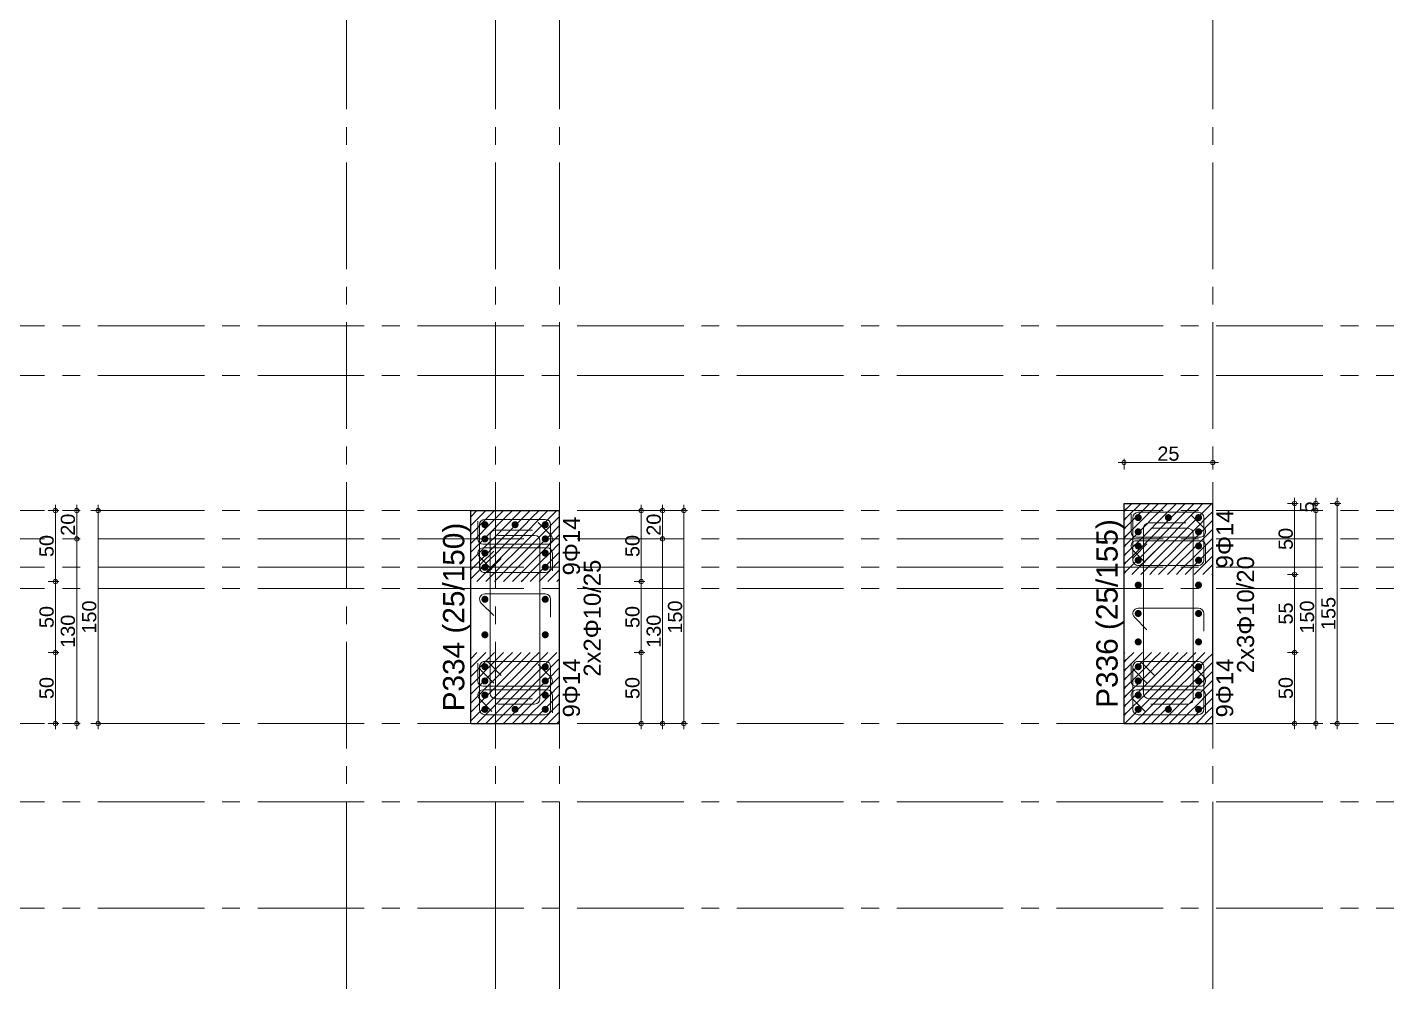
# Model space of a CAD drawing. Header units: millimetres. Extents: x 2232 to 85269, y -3593 to 5869.
# Drawn here: x 33487 to 34444, y 3116 to 3788 of the extents above; entities that cross this region are included whole.
import ezdxf

# ---------------------------------------------------------------- set-up
doc = ezdxf.new("R2010")
doc.units = ezdxf.units.MM
doc.linetypes.add('CENTER2', pattern=[112.5, 75, -12.5, 12.5, -12.5])
doc.linetypes.add('DASHDOT2', pattern=[12.7, 6.35, -3.175, 0, -3.175])
doc.layers.add('aks', color=251, linetype='DASHDOT2', lineweight=35)
for name, color, linetype in [('Donatı Yazısı', 7, 'Continuous'), ('Donatı Çizgisi', 7, 'Continuous'), ('Kolon', 7, 'Continuous'), ('Ölçülendirme', 7, 'Continuous')]:
    doc.layers.add(name, color=color, linetype=linetype)
doc.styles.add('arial_1_18', font='arial.ttf', dxfattribs={"height": 0.2})

# ---------------------------------------------------------------- blocks, each defined once
blk = doc.blocks.new('IDE999Entity6996')
at = {"layer": 'aks', "color": 250, "linetype": 'CENTER2', "lineweight": 5}
for points in [[(24980.63, 200), (24980.63, 2530)], [(24980.63, -100), (24980.63, 200)]]:
    blk.add_lwpolyline(points, dxfattribs=at)
blk = doc.blocks.new('IDE999Entity7003')
at = {"layer": 'aks', "color": 250, "linetype": 'CENTER2', "lineweight": 5}
for points in [[(25485.63, 200), (25485.63, 2530)], [(25485.63, -100), (25485.63, 200)]]:
    blk.add_lwpolyline(points, dxfattribs=at)
blk = doc.blocks.new('IDE999Entity7004')
at = {"layer": 'aks', "color": 250, "linetype": 'CENTER2', "lineweight": 5}
for points in [[(24875.63, 200), (24875.63, 2530)], [(24875.63, -100), (24875.63, 200)]]:
    blk.add_lwpolyline(points, dxfattribs=at)
blk = doc.blocks.new('IDE999Entity7005')
at = {"layer": 'aks', "color": 250, "linetype": 'CENTER2', "lineweight": 5}
for points in [[(25025.63, 200), (25025.63, 2530)], [(25025.63, -100), (25025.63, 200)]]:
    blk.add_lwpolyline(points, dxfattribs=at)
blk = doc.blocks.new('IDE999Entity7019')
at = {"layer": 'aks', "color": 250, "linetype": 'CENTER2', "lineweight": 5}
blk.add_lwpolyline([(24025.63, 610), (27285.63, 610)], dxfattribs=at)
blk = doc.blocks.new('IDE999Entity7020')
at = {"layer": 'aks', "color": 250, "linetype": 'CENTER2', "lineweight": 5}
blk.add_lwpolyline([(24025.63, 460), (27285.63, 460)], dxfattribs=at)
blk = doc.blocks.new('IDE999Entity7021')
at = {"layer": 'aks', "color": 250, "linetype": 'CENTER2', "lineweight": 5}
blk.add_lwpolyline([(24025.63, 480), (27285.63, 480)], dxfattribs=at)
blk = doc.blocks.new('IDE999Entity7022')
at = {"layer": 'aks', "color": 250, "linetype": 'CENTER2', "lineweight": 5}
blk.add_lwpolyline([(24025.63, 440), (27285.63, 440)], dxfattribs=at)
blk = doc.blocks.new('IDE999Entity7023')
at = {"layer": 'aks', "color": 250, "linetype": 'CENTER2', "lineweight": 5}
blk.add_lwpolyline([(24025.63, 575), (27285.63, 575)], dxfattribs=at)
blk = doc.blocks.new('IDE999Entity7024')
at = {"layer": 'aks', "color": 250, "linetype": 'CENTER2', "lineweight": 5}
blk.add_lwpolyline([(24025.63, 425), (27285.63, 425)], dxfattribs=at)
blk = doc.blocks.new('IDE999Entity7025')
at = {"layer": 'aks', "color": 250, "linetype": 'CENTER2', "lineweight": 5}
blk.add_lwpolyline([(24025.63, 330), (27285.63, 330)], dxfattribs=at)
blk = doc.blocks.new('IDE999Entity7026')
at = {"layer": 'aks', "color": 250, "linetype": 'CENTER2', "lineweight": 5}
blk.add_lwpolyline([(24025.63, 275), (27285.63, 275)], dxfattribs=at)
blk = doc.blocks.new('IDE999Entity7027')
at = {"layer": 'aks', "color": 250, "linetype": 'CENTER2', "lineweight": 5}
blk.add_lwpolyline([(24025.63, 200), (27285.63, 200)], dxfattribs=at)

msp = doc.modelspace()

# ---------------------------------------------------------------- hatches: boundary and pattern name
at = {"layer": 'Donatı Çizgisi', "linetype": 'Continuous', "lineweight": 5}
h = msp.add_hatch(color=5, dxfattribs=at)
edge = h.paths.add_edge_path(flags=0)
edge.add_arc((33809.23, 3438.17), 2.5, 0, 360)
h = msp.add_hatch(color=5, dxfattribs=at)
edge = h.paths.add_edge_path(flags=0)
edge.add_arc((33830.48, 3438.17), 2.5, 0, 360)
h = msp.add_hatch(color=5, dxfattribs=at)
edge = h.paths.add_edge_path(flags=0)
edge.add_arc((33851.73, 3438.17), 2.5, 0, 360)
h = msp.add_hatch(color=5, dxfattribs=at)
edge = h.paths.add_edge_path(flags=0)
edge.add_arc((34269.23, 3443.17), 2.5, 0, 360)
h = msp.add_hatch(color=5, dxfattribs=at)
edge = h.paths.add_edge_path(flags=0)
edge.add_arc((34290.48, 3443.17), 2.5, 0, 360)
h = msp.add_hatch(color=5, dxfattribs=at)
edge = h.paths.add_edge_path(flags=0)
edge.add_arc((34311.73, 3443.17), 2.5, 0, 360)
h = msp.add_hatch(color=5, dxfattribs=at)
edge = h.paths.add_edge_path(flags=0)
edge.add_arc((33809.23, 3428.17), 2.5, 0, 360)
h = msp.add_hatch(color=5, dxfattribs=at)
edge = h.paths.add_edge_path(flags=0)
edge.add_arc((33851.73, 3428.17), 2.5, 0, 360)
h = msp.add_hatch(color=5, dxfattribs=at)
edge = h.paths.add_edge_path(flags=0)
edge.add_arc((34269.23, 3433.17), 2.5, 0, 360)
h = msp.add_hatch(color=5, dxfattribs=at)
edge = h.paths.add_edge_path(flags=0)
edge.add_arc((34311.73, 3433.17), 2.5, 0, 360)
h = msp.add_hatch(color=5, dxfattribs=at)
edge = h.paths.add_edge_path(flags=0)
edge.add_arc((33809.23, 3418.17), 2.5, 0, 360)
h = msp.add_hatch(color=5, dxfattribs=at)
edge = h.paths.add_edge_path(flags=0)
edge.add_arc((33851.73, 3418.17), 2.5, 0, 360)
h = msp.add_hatch(color=5, dxfattribs=at)
edge = h.paths.add_edge_path(flags=0)
edge.add_arc((34269.23, 3423.17), 2.5, 0, 360)
h = msp.add_hatch(color=5, dxfattribs=at)
edge = h.paths.add_edge_path(flags=0)
edge.add_arc((34311.73, 3423.17), 2.5, 0, 360)
h = msp.add_hatch(color=5, dxfattribs=at)
edge = h.paths.add_edge_path(flags=0)
edge.add_arc((33809.23, 3408.17), 2.5, 0, 360)
h = msp.add_hatch(color=5, dxfattribs=at)
edge = h.paths.add_edge_path(flags=0)
edge.add_arc((33851.73, 3408.17), 2.5, 0, 360)
h = msp.add_hatch(color=5, dxfattribs=at)
edge = h.paths.add_edge_path(flags=0)
edge.add_arc((34269.23, 3413.17), 2.5, 0, 360)
h = msp.add_hatch(color=5, dxfattribs=at)
edge = h.paths.add_edge_path(flags=0)
edge.add_arc((34311.73, 3413.17), 2.5, 0, 360)
h = msp.add_hatch(color=5, dxfattribs=at)
edge = h.paths.add_edge_path(flags=0)
edge.add_arc((34269.23, 3395.67), 2.5, 0, 360)
h = msp.add_hatch(color=5, dxfattribs=at)
edge = h.paths.add_edge_path(flags=0)
edge.add_arc((34311.73, 3395.67), 2.5, 0, 360)
h = msp.add_hatch(color=5, dxfattribs=at)
edge = h.paths.add_edge_path(flags=0)
edge.add_arc((33809.23, 3385.67), 2.5, 0, 360)
h = msp.add_hatch(color=5, dxfattribs=at)
edge = h.paths.add_edge_path(flags=0)
edge.add_arc((33851.73, 3385.67), 2.5, 0, 360)
h = msp.add_hatch(color=5, dxfattribs=at)
edge = h.paths.add_edge_path(flags=0)
edge.add_arc((34269.23, 3375.67), 2.5, 0, 360)
h = msp.add_hatch(color=5, dxfattribs=at)
edge = h.paths.add_edge_path(flags=0)
edge.add_arc((34311.73, 3375.67), 2.5, 0, 360)
h = msp.add_hatch(color=5, dxfattribs=at)
edge = h.paths.add_edge_path(flags=0)
edge.add_arc((33809.23, 3360.67), 2.5, 0, 360)
h = msp.add_hatch(color=5, dxfattribs=at)
edge = h.paths.add_edge_path(flags=0)
edge.add_arc((33851.73, 3360.67), 2.5, 0, 360)
h = msp.add_hatch(color=5, dxfattribs=at)
edge = h.paths.add_edge_path(flags=0)
edge.add_arc((34269.23, 3355.67), 2.5, 0, 360)
h = msp.add_hatch(color=5, dxfattribs=at)
edge = h.paths.add_edge_path(flags=0)
edge.add_arc((34311.73, 3355.67), 2.5, 0, 360)
h = msp.add_hatch(color=5, dxfattribs=at)
edge = h.paths.add_edge_path(flags=0)
edge.add_arc((33809.23, 3338.17), 2.5, 0, 360)
h = msp.add_hatch(color=5, dxfattribs=at)
edge = h.paths.add_edge_path(flags=0)
edge.add_arc((33851.73, 3338.17), 2.5, 0, 360)
h = msp.add_hatch(color=5, dxfattribs=at)
edge = h.paths.add_edge_path(flags=0)
edge.add_arc((34269.23, 3338.17), 2.5, 0, 360)
h = msp.add_hatch(color=5, dxfattribs=at)
edge = h.paths.add_edge_path(flags=0)
edge.add_arc((34311.73, 3338.17), 2.5, 0, 360)
h = msp.add_hatch(color=5, dxfattribs=at)
edge = h.paths.add_edge_path(flags=0)
edge.add_arc((33809.23, 3328.17), 2.5, 0, 360)
h = msp.add_hatch(color=5, dxfattribs=at)
edge = h.paths.add_edge_path(flags=0)
edge.add_arc((33851.73, 3328.17), 2.5, 0, 360)
h = msp.add_hatch(color=5, dxfattribs=at)
edge = h.paths.add_edge_path(flags=0)
edge.add_arc((34269.23, 3328.17), 2.5, 0, 360)
h = msp.add_hatch(color=5, dxfattribs=at)
edge = h.paths.add_edge_path(flags=0)
edge.add_arc((34311.73, 3328.17), 2.5, 0, 360)
h = msp.add_hatch(color=5, dxfattribs=at)
edge = h.paths.add_edge_path(flags=0)
edge.add_arc((33809.23, 3318.17), 2.5, 0, 360)
h = msp.add_hatch(color=5, dxfattribs=at)
edge = h.paths.add_edge_path(flags=0)
edge.add_arc((33851.73, 3318.17), 2.5, 0, 360)
h = msp.add_hatch(color=5, dxfattribs=at)
edge = h.paths.add_edge_path(flags=0)
edge.add_arc((34269.23, 3318.17), 2.5, 0, 360)
h = msp.add_hatch(color=5, dxfattribs=at)
edge = h.paths.add_edge_path(flags=0)
edge.add_arc((34311.73, 3318.17), 2.5, 0, 360)
h = msp.add_hatch(color=5, dxfattribs=at)
edge = h.paths.add_edge_path(flags=0)
edge.add_arc((33809.23, 3308.17), 2.5, 0, 360)
h = msp.add_hatch(color=5, dxfattribs=at)
edge = h.paths.add_edge_path(flags=0)
edge.add_arc((33830.48, 3308.17), 2.5, 0, 360)
h = msp.add_hatch(color=5, dxfattribs=at)
edge = h.paths.add_edge_path(flags=0)
edge.add_arc((33851.73, 3308.17), 2.5, 0, 360)
h = msp.add_hatch(color=5, dxfattribs=at)
edge = h.paths.add_edge_path(flags=0)
edge.add_arc((34269.23, 3308.17), 2.5, 0, 360)
h = msp.add_hatch(color=5, dxfattribs=at)
edge = h.paths.add_edge_path(flags=0)
edge.add_arc((34290.48, 3308.17), 2.5, 0, 360)
h = msp.add_hatch(color=5, dxfattribs=at)
edge = h.paths.add_edge_path(flags=0)
edge.add_arc((34311.73, 3308.17), 2.5, 0, 360)

# ---------------------------------------------------------------- linework, layer by layer
at = {"layer": 'Donatı Çizgisi', "color": 5, "linetype": 'Continuous', "lineweight": 5}
for points in [[(34269.23, 3446.92), (34311.73, 3446.92)], [(33805.48, 3408.17), (33805.48, 3438.17)], [(33809.23, 3441.92), (33851.73, 3441.92)], [(33855.48, 3438.17), (33855.48, 3408.17)], [(34265.48, 3413.17), (34265.48, 3443.17)], [(34315.48, 3443.17), (34315.48, 3413.17)], [(33806.58, 3410.82), (33815.42, 3419.66)], [(34266.58, 3415.82), (34275.42, 3424.66)], [(34280.72, 3419.35), (34271.88, 3410.51)], [(33820.72, 3414.35), (33811.88, 3405.51)], [(34311.73, 3409.42), (34269.23, 3409.42)], [(33851.73, 3404.42), (33809.23, 3404.42)], [(33851.73, 3341.92), (33809.23, 3341.92)], [(34311.73, 3341.92), (34269.23, 3341.92)], [(33805.48, 3338.17), (33805.48, 3308.17)], [(33806.58, 3335.51), (33815.42, 3326.67)], [(33820.72, 3331.98), (33811.88, 3340.82)], [(33855.48, 3308.17), (33855.48, 3338.17)], [(34265.48, 3338.17), (34265.48, 3308.17)], [(34266.58, 3335.51), (34275.42, 3326.67)], [(34280.72, 3331.98), (34271.88, 3340.82)], [(34315.48, 3308.17), (34315.48, 3338.17)], [(33809.23, 3304.42), (33851.73, 3304.42)], [(34269.23, 3304.42), (34311.73, 3304.42)]]:
    msp.add_lwpolyline(points, dxfattribs=at)
at = {"layer": 'Donatı Çizgisi', "color": 1, "linetype": 'Continuous', "lineweight": 5}
for points in [[(33804.23, 3428.17), (33804.23, 3440.67)], [(33846.79, 3439.66), (33855.63, 3430.82)], [(34264.23, 3433.17), (34264.23, 3445.67)], [(34276.73, 3439.42), (34302.73, 3439.42)], [(34306.79, 3444.66), (34315.63, 3435.82)], [(33812.98, 3319.42), (33812.98, 3430.67)], [(33816.73, 3434.42), (33842.73, 3434.42)], [(33844.23, 3430.67), (33818.23, 3430.67)], [(34312.98, 3429.42), (34267.98, 3429.42)], [(34272.98, 3319.42), (34272.98, 3435.67)], [(34304.23, 3435.67), (34278.23, 3435.67)], [(34307.98, 3315.67), (34307.98, 3431.92)], [(33852.98, 3424.42), (33807.98, 3424.42)], [(33807.98, 3421.92), (33852.98, 3421.92)], [(33847.98, 3315.67), (33847.98, 3426.92)], [(33856.73, 3418.17), (33856.73, 3405.67)], [(34274.17, 3411.67), (34265.33, 3420.51)], [(34267.98, 3426.92), (34312.98, 3426.92)], [(34316.73, 3423.17), (34316.73, 3410.67)], [(33814.17, 3406.67), (33805.33, 3415.51)], [(33809.23, 3389.42), (33851.73, 3389.42)], [(33815.42, 3374.17), (33806.58, 3383.01)], [(33855.48, 3385.67), (33855.48, 3373.17)], [(34269.23, 3379.42), (34311.73, 3379.42)], [(34275.42, 3364.17), (34266.58, 3373.01)], [(34315.48, 3375.67), (34315.48, 3363.17)], [(33804.23, 3328.17), (33804.23, 3340.67)], [(33846.79, 3339.66), (33855.63, 3330.82)], [(34264.23, 3328.17), (34264.23, 3340.67)], [(34306.79, 3339.66), (34315.63, 3330.82)], [(33852.98, 3324.42), (33807.98, 3324.42)], [(34312.98, 3324.42), (34267.98, 3324.42)], [(33814.17, 3306.67), (33805.33, 3315.51)], [(33807.98, 3321.92), (33852.98, 3321.92)], [(33842.73, 3315.67), (33816.73, 3315.67)], [(33856.73, 3318.17), (33856.73, 3305.67)], [(34274.17, 3306.67), (34265.33, 3315.51)], [(34267.98, 3321.92), (34312.98, 3321.92)], [(34302.73, 3315.67), (34276.73, 3315.67)], [(34316.73, 3318.17), (34316.73, 3305.67)], [(33818.23, 3311.92), (33844.23, 3311.92)], [(34278.23, 3311.92), (34304.23, 3311.92)]]:
    msp.add_lwpolyline(points, dxfattribs=at)
at = {"layer": 'Donatı Çizgisi', "color": 5, "linetype": 'Continuous', "lineweight": 5}
for centre, start, end in [((34269.23, 3443.17), 90, 180), ((34311.73, 3443.17), 0, 90), ((33809.23, 3438.17), 90, 180), ((33851.73, 3438.17), 0, 90), ((33809.23, 3408.17), 135, 270), ((33809.23, 3408.17), 180, 315), ((33851.73, 3408.17), 270, 0), ((34269.23, 3413.17), 135, 270), ((34269.23, 3413.17), 180, 315), ((34311.73, 3413.17), 270, 0), ((33809.23, 3338.17), 45, 180), ((33809.23, 3338.17), 90, 225), ((33851.73, 3338.17), 0, 90), ((34269.23, 3338.17), 45, 180), ((34269.23, 3338.17), 90, 225), ((34311.73, 3338.17), 0, 90), ((33809.23, 3308.17), 180, 270), ((33851.73, 3308.17), 270, 0), ((34269.23, 3308.17), 180, 270), ((34311.73, 3308.17), 270, 0)]:
    msp.add_arc(centre, 3.75, start, end, dxfattribs=at)
at = {"layer": 'Donatı Çizgisi', "color": 1, "linetype": 'Continuous', "lineweight": 5}
for centre, start, end in [((34276.73, 3435.67), 90, 180), ((33807.98, 3428.17), 180, 270), ((33816.73, 3430.67), 90, 180), ((33844.23, 3426.92), 0, 90), ((33852.98, 3428.17), 270, 45), ((34267.98, 3433.17), 180, 270), ((34304.23, 3431.92), 0, 90), ((34312.98, 3433.17), 270, 45), ((33807.98, 3418.17), 90, 225), ((33852.98, 3418.17), 0, 90), ((34267.98, 3423.17), 90, 225), ((34312.98, 3423.17), 0, 90), ((33809.23, 3385.67), 90, 225), ((33851.73, 3385.67), 0, 90), ((34269.23, 3375.67), 90, 225), ((34311.73, 3375.67), 0, 90), ((33807.98, 3328.17), 180, 270), ((33852.98, 3328.17), 270, 45), ((34267.98, 3328.17), 180, 270), ((34312.98, 3328.17), 270, 45), ((33807.98, 3318.17), 90, 225), ((33816.73, 3319.42), 180, 270), ((33844.23, 3315.67), 270, 0), ((33852.98, 3318.17), 0, 90), ((34267.98, 3318.17), 90, 225), ((34276.73, 3319.42), 180, 270), ((34304.23, 3315.67), 270, 0), ((34312.98, 3318.17), 0, 90)]:
    msp.add_arc(centre, 3.75, start, end, dxfattribs=at)
at = {"layer": 'Kolon', "color": 251, "linetype": 'Continuous', "lineweight": -3}
for points in [[(33799.23, 3443.8), (33803.6, 3448.17)], [(33804.85, 3443.17), (33809.85, 3448.17)], [(33811.1, 3443.17), (33816.1, 3448.17)], [(33817.35, 3443.17), (33822.35, 3448.17)], [(33823.6, 3443.17), (33828.6, 3448.17)], [(33829.85, 3443.17), (33834.85, 3448.17)], [(33836.1, 3443.17), (33841.1, 3448.17)], [(33842.35, 3443.17), (33847.35, 3448.17)], [(33848.6, 3443.17), (33853.6, 3448.17)], [(33854.85, 3443.17), (33859.85, 3448.17)], [(34259.23, 3447.55), (34261.1, 3449.42)], [(34261.1, 3443.17), (34271.1, 3453.17)], [(34261.1, 3449.42), (34264.85, 3453.17)], [(34267.35, 3443.17), (34273.6, 3449.42)], [(34273.6, 3443.17), (34283.6, 3453.17)], [(34273.6, 3449.42), (34277.35, 3453.17)], [(34279.85, 3443.17), (34286.1, 3449.42)], [(34286.1, 3443.17), (34296.1, 3453.17)], [(34286.1, 3449.42), (34289.85, 3453.17)], [(34292.35, 3443.17), (34298.6, 3449.42)], [(34298.6, 3443.17), (34308.6, 3453.17)], [(34298.6, 3449.42), (34302.35, 3453.17)], [(34304.85, 3443.17), (34311.1, 3449.42)], [(34311.1, 3443.17), (34321.1, 3453.17)], [(34311.1, 3449.42), (34314.85, 3453.17)], [(34317.35, 3443.17), (34321.73, 3447.55)], [(33799.23, 3431.3), (33811.1, 3443.17)], [(33799.23, 3437.55), (33804.85, 3443.17)], [(33804.85, 3430.67), (33811.1, 3436.92)], [(33811.1, 3430.67), (33823.6, 3443.17)], [(33811.1, 3436.92), (33817.35, 3443.17)], [(33817.35, 3430.67), (33823.6, 3436.92)], [(33823.6, 3430.67), (33836.1, 3443.17)], [(33823.6, 3436.92), (33829.85, 3443.17)], [(33829.85, 3430.67), (33836.1, 3436.92)], [(33836.1, 3430.67), (33848.6, 3443.17)], [(33836.1, 3436.92), (33842.35, 3443.17)], [(33842.35, 3430.67), (33848.6, 3436.92)], [(33848.6, 3430.67), (33861.1, 3443.17)], [(33848.6, 3436.92), (33854.85, 3443.17)], [(33854.85, 3430.67), (33861.1, 3436.92)], [(33861.1, 3443.17), (33861.73, 3443.8)], [(33861.1, 3436.92), (33861.73, 3437.55)], [(34259.23, 3441.3), (34261.1, 3443.17)], [(34259.23, 3435.05), (34261.1, 3436.92)], [(34261.1, 3430.67), (34273.6, 3443.17)], [(34261.1, 3436.92), (34267.35, 3443.17)], [(34267.35, 3430.67), (34273.6, 3436.92)], [(34273.6, 3430.67), (34286.1, 3443.17)], [(34273.6, 3436.92), (34279.85, 3443.17)], [(34279.85, 3430.67), (34286.1, 3436.92)], [(34286.1, 3430.67), (34298.6, 3443.17)], [(34286.1, 3436.92), (34292.35, 3443.17)], [(34292.35, 3430.67), (34298.6, 3436.92)], [(34298.6, 3430.67), (34311.1, 3443.17)], [(34298.6, 3436.92), (34304.85, 3443.17)], [(34304.85, 3430.67), (34311.1, 3436.92)], [(34311.1, 3436.92), (34317.35, 3443.17)], [(34311.1, 3430.67), (34321.73, 3441.3)], [(33799.23, 3418.8), (33811.1, 3430.67)], [(33799.23, 3425.05), (33804.85, 3430.67)], [(33811.1, 3418.17), (33823.6, 3430.67)], [(33811.1, 3424.42), (33817.35, 3430.67)], [(33823.6, 3418.17), (33836.1, 3430.67)], [(33823.6, 3424.42), (33829.85, 3430.67)], [(33836.1, 3418.17), (33848.6, 3430.67)], [(33836.1, 3424.42), (33842.35, 3430.67)], [(33848.6, 3418.17), (33861.1, 3430.67)], [(33848.6, 3424.42), (33854.85, 3430.67)], [(33861.1, 3430.67), (33861.73, 3431.3)], [(34259.23, 3428.8), (34261.1, 3430.67)], [(34261.1, 3418.17), (34273.6, 3430.67)], [(34261.1, 3424.42), (34267.35, 3430.67)], [(34273.6, 3418.17), (34286.1, 3430.67)], [(34273.6, 3424.42), (34279.85, 3430.67)], [(34286.1, 3418.17), (34298.6, 3430.67)], [(34286.1, 3424.42), (34292.35, 3430.67)], [(34298.6, 3418.17), (34311.1, 3430.67)], [(34298.6, 3424.42), (34304.85, 3430.67)], [(34311.1, 3424.42), (34317.35, 3430.67)], [(34311.1, 3418.17), (34321.73, 3428.8)], [(34317.35, 3430.67), (34321.73, 3435.05)], [(33799.23, 3406.3), (33811.1, 3418.17)], [(33799.23, 3412.55), (33804.85, 3418.17)], [(33804.85, 3418.17), (33811.1, 3424.42)], [(33811.1, 3405.67), (33823.6, 3418.17)], [(33811.1, 3411.92), (33817.35, 3418.17)], [(33817.35, 3418.17), (33823.6, 3424.42)], [(33823.6, 3405.67), (33836.1, 3418.17)], [(33823.6, 3411.92), (33829.85, 3418.17)], [(33829.85, 3418.17), (33836.1, 3424.42)], [(33836.1, 3405.67), (33848.6, 3418.17)], [(33836.1, 3411.92), (33842.35, 3418.17)], [(33842.35, 3418.17), (33848.6, 3424.42)], [(33848.6, 3405.67), (33861.1, 3418.17)], [(33848.6, 3411.92), (33854.85, 3418.17)], [(33854.85, 3418.17), (33861.1, 3424.42)], [(33861.1, 3424.42), (33861.73, 3425.05)], [(33861.1, 3418.17), (33861.73, 3418.8)], [(34259.23, 3422.55), (34261.1, 3424.42)], [(34259.23, 3416.3), (34261.1, 3418.17)], [(34261.1, 3405.67), (34273.6, 3418.17)], [(34261.1, 3411.92), (34267.35, 3418.17)], [(34267.35, 3418.17), (34273.6, 3424.42)], [(34273.6, 3405.67), (34286.1, 3418.17)], [(34273.6, 3411.92), (34279.85, 3418.17)], [(34279.85, 3418.17), (34286.1, 3424.42)], [(34286.1, 3405.67), (34298.6, 3418.17)], [(34286.1, 3411.92), (34292.35, 3418.17)], [(34292.35, 3418.17), (34298.6, 3424.42)], [(34298.6, 3405.67), (34311.1, 3418.17)], [(34298.6, 3411.92), (34304.85, 3418.17)], [(34304.85, 3418.17), (34311.1, 3424.42)], [(34311.1, 3411.92), (34317.35, 3418.17)], [(34317.35, 3418.17), (34321.73, 3422.55)], [(33804.85, 3405.67), (33811.1, 3411.92)], [(33817.35, 3405.67), (33823.6, 3411.92)], [(33829.85, 3405.67), (33836.1, 3411.92)], [(33842.35, 3405.67), (33848.6, 3411.92)], [(33854.85, 3405.67), (33861.1, 3411.92)], [(33861.1, 3411.92), (33861.73, 3412.55)], [(34259.23, 3410.05), (34261.1, 3411.92)], [(34267.35, 3405.67), (34273.6, 3411.92)], [(34279.85, 3405.67), (34286.1, 3411.92)], [(34292.35, 3405.67), (34298.6, 3411.92)], [(34304.85, 3405.67), (34311.1, 3411.92)], [(34311.1, 3405.67), (34321.73, 3416.3)], [(34317.35, 3405.67), (34321.73, 3410.05)], [(33799.23, 3400.05), (33804.85, 3405.67)], [(33803.6, 3398.17), (33811.1, 3405.67)], [(33809.85, 3398.17), (33811.1, 3399.42)], [(33811.1, 3399.42), (33817.35, 3405.67)], [(33816.1, 3398.17), (33823.6, 3405.67)], [(33822.35, 3398.17), (33823.6, 3399.42)], [(33823.6, 3399.42), (33829.85, 3405.67)], [(33828.6, 3398.17), (33836.1, 3405.67)], [(33834.85, 3398.17), (33836.1, 3399.42)], [(33836.1, 3399.42), (33842.35, 3405.67)], [(33841.1, 3398.17), (33848.6, 3405.67)], [(33847.35, 3398.17), (33848.6, 3399.42)], [(33848.6, 3399.42), (33854.85, 3405.67)], [(33853.6, 3398.17), (33861.1, 3405.67)], [(33859.85, 3398.17), (33861.1, 3399.42)], [(33861.1, 3405.67), (33861.73, 3406.3)], [(33861.1, 3399.42), (33861.73, 3400.05)], [(34259.23, 3403.8), (34261.1, 3405.67)], [(34264.85, 3403.17), (34267.35, 3405.67)], [(34271.1, 3403.17), (34273.6, 3405.67)], [(34277.35, 3403.17), (34279.85, 3405.67)], [(34283.6, 3403.17), (34286.1, 3405.67)], [(34289.85, 3403.17), (34292.35, 3405.67)], [(34296.1, 3403.17), (34298.6, 3405.67)], [(34302.35, 3403.17), (34304.85, 3405.67)], [(34308.6, 3403.17), (34311.1, 3405.67)], [(34314.85, 3403.17), (34317.35, 3405.67)], [(34321.1, 3403.17), (34321.73, 3403.8)], [(33799.23, 3343.8), (33803.6, 3348.17)], [(33799.23, 3331.3), (33811.1, 3343.17)], [(33799.23, 3337.55), (33804.85, 3343.17)], [(33804.85, 3343.17), (33809.85, 3348.17)], [(33811.1, 3343.17), (33816.1, 3348.17)], [(33811.1, 3330.67), (33823.6, 3343.17)], [(33811.1, 3336.92), (33817.35, 3343.17)], [(33817.35, 3343.17), (33822.35, 3348.17)], [(33823.6, 3343.17), (33828.6, 3348.17)], [(33823.6, 3330.67), (33836.1, 3343.17)], [(33823.6, 3336.92), (33829.85, 3343.17)], [(33829.85, 3343.17), (33834.85, 3348.17)], [(33836.1, 3343.17), (33841.1, 3348.17)], [(33836.1, 3330.67), (33848.6, 3343.17)], [(33836.1, 3336.92), (33842.35, 3343.17)], [(33842.35, 3343.17), (33847.35, 3348.17)], [(33848.6, 3343.17), (33853.6, 3348.17)], [(33848.6, 3330.67), (33861.1, 3343.17)], [(33848.6, 3336.92), (33854.85, 3343.17)], [(33854.85, 3343.17), (33859.85, 3348.17)], [(33861.1, 3343.17), (33861.73, 3343.8)], [(34259.23, 3347.55), (34259.85, 3348.17)], [(34259.23, 3341.3), (34261.1, 3343.17)], [(34261.1, 3343.17), (34266.1, 3348.17)], [(34261.1, 3330.67), (34273.6, 3343.17)], [(34261.1, 3336.92), (34267.35, 3343.17)], [(34267.35, 3343.17), (34272.35, 3348.17)], [(34273.6, 3343.17), (34278.6, 3348.17)], [(34273.6, 3330.67), (34286.1, 3343.17)], [(34273.6, 3336.92), (34279.85, 3343.17)], [(34279.85, 3343.17), (34284.85, 3348.17)], [(34286.1, 3343.17), (34291.1, 3348.17)], [(34286.1, 3330.67), (34298.6, 3343.17)], [(34286.1, 3336.92), (34292.35, 3343.17)], [(34292.35, 3343.17), (34297.35, 3348.17)], [(34298.6, 3343.17), (34303.6, 3348.17)], [(34298.6, 3330.67), (34311.1, 3343.17)], [(34298.6, 3336.92), (34304.85, 3343.17)], [(34304.85, 3343.17), (34309.85, 3348.17)], [(34311.1, 3343.17), (34316.1, 3348.17)], [(34311.1, 3336.92), (34317.35, 3343.17)], [(34311.1, 3330.67), (34321.73, 3341.3)], [(34317.35, 3343.17), (34321.73, 3347.55)], [(33804.85, 3330.67), (33811.1, 3336.92)], [(33817.35, 3330.67), (33823.6, 3336.92)], [(33829.85, 3330.67), (33836.1, 3336.92)], [(33842.35, 3330.67), (33848.6, 3336.92)], [(33854.85, 3330.67), (33861.1, 3336.92)], [(33861.1, 3336.92), (33861.73, 3337.55)], [(34259.23, 3335.05), (34261.1, 3336.92)], [(34267.35, 3330.67), (34273.6, 3336.92)], [(34279.85, 3330.67), (34286.1, 3336.92)], [(34292.35, 3330.67), (34298.6, 3336.92)], [(34304.85, 3330.67), (34311.1, 3336.92)], [(34317.35, 3330.67), (34321.73, 3335.05)], [(33799.23, 3318.8), (33811.1, 3330.67)], [(33799.23, 3325.05), (33804.85, 3330.67)], [(33804.85, 3318.17), (33811.1, 3324.42)], [(33811.1, 3318.17), (33823.6, 3330.67)], [(33811.1, 3324.42), (33817.35, 3330.67)], [(33817.35, 3318.17), (33823.6, 3324.42)], [(33823.6, 3318.17), (33836.1, 3330.67)], [(33823.6, 3324.42), (33829.85, 3330.67)], [(33829.85, 3318.17), (33836.1, 3324.42)], [(33836.1, 3318.17), (33848.6, 3330.67)], [(33836.1, 3324.42), (33842.35, 3330.67)], [(33842.35, 3318.17), (33848.6, 3324.42)], [(33848.6, 3318.17), (33861.1, 3330.67)], [(33848.6, 3324.42), (33854.85, 3330.67)], [(33854.85, 3318.17), (33861.1, 3324.42)], [(33861.1, 3330.67), (33861.73, 3331.3)], [(33861.1, 3324.42), (33861.73, 3325.05)], [(34259.23, 3328.8), (34261.1, 3330.67)], [(34259.23, 3322.55), (34261.1, 3324.42)], [(34261.1, 3318.17), (34273.6, 3330.67)], [(34261.1, 3324.42), (34267.35, 3330.67)], [(34267.35, 3318.17), (34273.6, 3324.42)], [(34273.6, 3318.17), (34286.1, 3330.67)], [(34273.6, 3324.42), (34279.85, 3330.67)], [(34279.85, 3318.17), (34286.1, 3324.42)], [(34286.1, 3318.17), (34298.6, 3330.67)], [(34286.1, 3324.42), (34292.35, 3330.67)], [(34292.35, 3318.17), (34298.6, 3324.42)], [(34298.6, 3318.17), (34311.1, 3330.67)], [(34298.6, 3324.42), (34304.85, 3330.67)], [(34304.85, 3318.17), (34311.1, 3324.42)], [(34311.1, 3324.42), (34317.35, 3330.67)], [(34311.1, 3318.17), (34321.73, 3328.8)], [(34317.35, 3318.17), (34321.73, 3322.55)], [(33799.23, 3306.3), (33811.1, 3318.17)], [(33799.23, 3312.55), (33804.85, 3318.17)], [(33811.1, 3305.67), (33823.6, 3318.17)], [(33811.1, 3311.92), (33817.35, 3318.17)], [(33823.6, 3305.67), (33836.1, 3318.17)], [(33823.6, 3311.92), (33829.85, 3318.17)], [(33836.1, 3305.67), (33848.6, 3318.17)], [(33836.1, 3311.92), (33842.35, 3318.17)], [(33848.6, 3305.67), (33861.1, 3318.17)], [(33848.6, 3311.92), (33854.85, 3318.17)], [(33861.1, 3318.17), (33861.73, 3318.8)], [(33861.1, 3311.92), (33861.73, 3312.55)], [(34259.23, 3316.3), (34261.1, 3318.17)], [(34261.1, 3305.67), (34273.6, 3318.17)], [(34261.1, 3311.92), (34267.35, 3318.17)], [(34273.6, 3305.67), (34286.1, 3318.17)], [(34273.6, 3311.92), (34279.85, 3318.17)], [(34286.1, 3305.67), (34298.6, 3318.17)], [(34286.1, 3311.92), (34292.35, 3318.17)], [(34298.6, 3305.67), (34311.1, 3318.17)], [(34298.6, 3311.92), (34304.85, 3318.17)], [(34311.1, 3311.92), (34317.35, 3318.17)], [(34311.1, 3305.67), (34321.73, 3316.3)], [(33799.23, 3300.05), (33804.85, 3305.67)], [(33803.6, 3298.17), (33811.1, 3305.67)], [(33804.85, 3305.67), (33811.1, 3311.92)], [(33811.1, 3299.42), (33817.35, 3305.67)], [(33816.1, 3298.17), (33823.6, 3305.67)], [(33817.35, 3305.67), (33823.6, 3311.92)], [(33823.6, 3299.42), (33829.85, 3305.67)], [(33828.6, 3298.17), (33836.1, 3305.67)], [(33829.85, 3305.67), (33836.1, 3311.92)], [(33836.1, 3299.42), (33842.35, 3305.67)], [(33841.1, 3298.17), (33848.6, 3305.67)], [(33842.35, 3305.67), (33848.6, 3311.92)], [(33848.6, 3299.42), (33854.85, 3305.67)], [(33853.6, 3298.17), (33861.1, 3305.67)], [(33854.85, 3305.67), (33861.1, 3311.92)], [(33861.1, 3305.67), (33861.73, 3306.3)], [(34259.23, 3310.05), (34261.1, 3311.92)], [(34259.23, 3303.8), (34261.1, 3305.67)], [(34261.1, 3299.42), (34267.35, 3305.67)], [(34266.1, 3298.17), (34273.6, 3305.67)], [(34267.35, 3305.67), (34273.6, 3311.92)], [(34273.6, 3299.42), (34279.85, 3305.67)], [(34278.6, 3298.17), (34286.1, 3305.67)], [(34279.85, 3305.67), (34286.1, 3311.92)], [(34286.1, 3299.42), (34292.35, 3305.67)], [(34291.1, 3298.17), (34298.6, 3305.67)], [(34292.35, 3305.67), (34298.6, 3311.92)], [(34298.6, 3299.42), (34304.85, 3305.67)], [(34303.6, 3298.17), (34311.1, 3305.67)], [(34304.85, 3305.67), (34311.1, 3311.92)], [(34311.1, 3299.42), (34317.35, 3305.67)], [(34316.1, 3298.17), (34321.73, 3303.8)], [(34317.35, 3305.67), (34321.73, 3310.05)], [(33809.85, 3298.17), (33811.1, 3299.42)], [(33822.35, 3298.17), (33823.6, 3299.42)], [(33834.85, 3298.17), (33836.1, 3299.42)], [(33847.35, 3298.17), (33848.6, 3299.42)], [(33859.85, 3298.17), (33861.1, 3299.42)], [(33861.1, 3299.42), (33861.73, 3300.05)], [(34259.85, 3298.17), (34261.1, 3299.42)], [(34272.35, 3298.17), (34273.6, 3299.42)], [(34284.85, 3298.17), (34286.1, 3299.42)], [(34297.35, 3298.17), (34298.6, 3299.42)], [(34309.85, 3298.17), (34311.1, 3299.42)]]:
    msp.add_lwpolyline(points, dxfattribs=at)
at = {"layer": 'Kolon', "color": 33, "linetype": 'Continuous', "lineweight": -3}
for points in [[(33799.23, 3298.17), (33799.23, 3448.17)], [(33799.23, 3448.17), (33861.73, 3448.17)], [(33861.73, 3298.17), (33861.73, 3448.17)], [(34259.23, 3298.17), (34259.23, 3453.17)], [(34259.23, 3453.17), (34321.73, 3453.17)], [(34321.73, 3298.17), (34321.73, 3453.17)], [(33799.23, 3298.17), (33861.73, 3298.17)], [(34259.23, 3298.17), (34321.73, 3298.17)]]:
    msp.add_lwpolyline(points, dxfattribs=at)
at = {"layer": 'Ölçülendirme', "color": 5, "linetype": 'Continuous', "lineweight": 5}
for points in [[(34325.73, 3481.97), (34255.23, 3481.97)], [(34259.23, 3476.97), (34259.23, 3484.47)], [(34321.73, 3476.97), (34321.73, 3484.47)], [(34379.33, 3294.17), (34379.33, 3457.17)], [(34394.33, 3294.17), (34394.33, 3457.17)], [(34409.33, 3294.17), (34409.33, 3457.17)], [(33501.83, 3448.17), (33509.33, 3448.17)], [(33506.83, 3294.17), (33506.83, 3452.17)], [(33516.83, 3448.17), (33524.33, 3448.17)], [(33521.83, 3294.17), (33521.83, 3452.17)], [(33531.83, 3448.17), (33539.33, 3448.17)], [(33536.83, 3294.17), (33536.83, 3452.17)], [(33914.33, 3448.17), (33921.83, 3448.17)], [(33919.33, 3294.17), (33919.33, 3452.17)], [(33929.33, 3448.17), (33936.83, 3448.17)], [(33934.33, 3294.17), (33934.33, 3452.17)], [(33944.33, 3448.17), (33951.83, 3448.17)], [(33949.33, 3294.17), (33949.33, 3452.17)], [(34374.33, 3453.17), (34381.83, 3453.17)], [(34389.33, 3453.17), (34396.83, 3453.17)], [(34389.33, 3448.17), (34396.83, 3448.17)], [(34404.33, 3453.17), (34411.83, 3453.17)], [(33516.83, 3428.17), (33524.33, 3428.17)], [(33929.33, 3428.17), (33936.83, 3428.17)], [(34374.33, 3403.17), (34381.83, 3403.17)], [(33501.83, 3398.17), (33509.33, 3398.17)], [(33914.33, 3398.17), (33921.83, 3398.17)], [(33501.83, 3348.17), (33509.33, 3348.17)], [(33914.33, 3348.17), (33921.83, 3348.17)], [(34374.33, 3348.17), (34381.83, 3348.17)], [(33501.83, 3298.17), (33509.33, 3298.17)], [(33516.83, 3298.17), (33524.33, 3298.17)], [(33531.83, 3298.17), (33539.33, 3298.17)], [(33914.33, 3298.17), (33921.83, 3298.17)], [(33929.33, 3298.17), (33936.83, 3298.17)], [(33944.33, 3298.17), (33951.83, 3298.17)], [(34374.33, 3298.17), (34381.83, 3298.17)], [(34389.33, 3298.17), (34396.83, 3298.17)], [(34404.33, 3298.17), (34411.83, 3298.17)]]:
    msp.add_lwpolyline(points, dxfattribs=at)
for centre in [(34259.23, 3481.97), (34321.73, 3481.97), (33506.83, 3448.17), (33521.83, 3448.17), (33536.83, 3448.17), (33919.33, 3448.17), (33934.33, 3448.17), (33949.33, 3448.17), (34379.33, 3453.17), (34394.33, 3453.17), (34394.33, 3448.17), (34409.33, 3453.17), (33521.83, 3428.17), (33934.33, 3428.17), (33506.83, 3398.17), (33919.33, 3398.17), (34379.33, 3403.17), (33506.83, 3348.17), (33919.33, 3348.17), (34379.33, 3348.17), (33506.83, 3298.17), (33521.83, 3298.17), (33536.83, 3298.17), (33919.33, 3298.17), (33934.33, 3298.17), (33949.33, 3298.17), (34379.33, 3298.17), (34394.33, 3298.17), (34409.33, 3298.17)]:
    msp.add_circle(centre, 1.5, dxfattribs=at)

# ---------------------------------------------------------------- block references
at = {"layer": 'aks'}
for name in ['IDE999Entity7004', 'IDE999Entity6996', 'IDE999Entity7005', 'IDE999Entity7003', 'IDE999Entity7019', 'IDE999Entity7023', 'IDE999Entity7021', 'IDE999Entity7020', 'IDE999Entity7022', 'IDE999Entity7024', 'IDE999Entity7025', 'IDE999Entity7026', 'IDE999Entity7027']:
    msp.add_blockref(name, (8836.1, 2968.17), dxfattribs=at)

# ---------------------------------------------------------------- texts
at = {"layer": 'Donatı Yazısı', "color": 1, "linetype": 'Continuous', "lineweight": 5, "style": 'arial_1_18'}
for s, p in [('9Φ14', (34336.13, 3407.5)), ('9Φ14', (33876.13, 3402.5)), ('2x2Φ10/25', (33890.79, 3331.18)), ('2x3Φ10/20', (34350.79, 3333.68)), ('9Φ14', (33876.13, 3302.5)), ('9Φ14', (34336.13, 3302.5))]:
    msp.add_text(s, height=12, rotation=90, dxfattribs=at).set_placement(p)
at = {"layer": 'Kolon', "color": 1, "linetype": 'Continuous', "lineweight": 5, "style": 'arial_1_18'}
for s, p in [('P334 (25/150)', (33794.73, 3306.77)), ('P336 (25/155)', (34254.73, 3309.27))]:
    msp.add_text(s, height=15, rotation=90, dxfattribs=at).set_placement(p)
at = {"layer": 'Ölçülendirme', "color": 5, "linetype": 'Continuous', "lineweight": 5, "style": 'arial_1_18'}
msp.add_text('25', height=10, dxfattribs=at).set_placement((34282.71, 3483.22))
for s, p in [('5', (34393.08, 3446.78)), ('20', (33520.58, 3430.4)), ('20', (33933.08, 3430.4)), ('50', (33505.58, 3415.4)), ('50', (33918.08, 3415.4)), ('50', (34378.08, 3420.4)), ('50', (33505.58, 3365.4)), ('150', (33535.58, 3361.51)), ('50', (33918.08, 3365.4)), ('150', (33948.08, 3361.51)), ('55', (34378.08, 3367.9)), ('150', (34393.08, 3361.51)), ('155', (34408.08, 3364.01)), ('130', (33520.58, 3351.51)), ('130', (33933.08, 3351.51)), ('50', (33505.58, 3315.4)), ('50', (33918.08, 3315.4)), ('50', (34378.08, 3315.4))]:
    msp.add_text(s, height=10, rotation=90, dxfattribs=at).set_placement(p)

doc.saveas('drawing.dxf')
